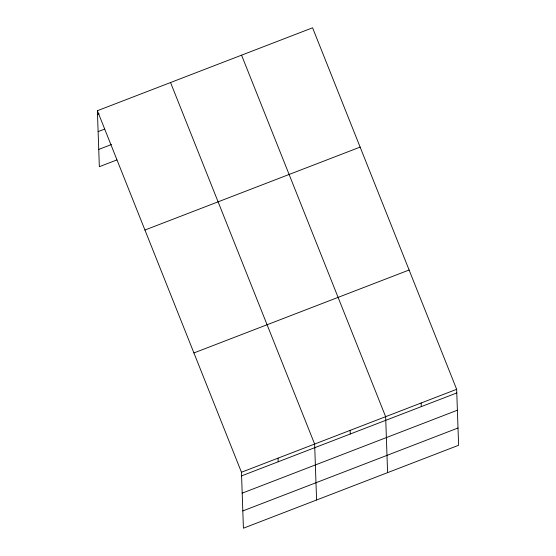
<?xml version="1.0" encoding="UTF-8"?>
<svg xmlns="http://www.w3.org/2000/svg" width="556" height="556" viewBox="0 0 556 556"><rect width="100%" height="100%" fill="white"/><g stroke="black" fill="none" stroke-linecap="round" stroke-linejoin="round"><path stroke-width="0.83" d="M97.39 110.727L312.583 27.8L456.657 389.311L458.61 445.273L243.417 528.2L241.464 472.246L97.39 110.727L99.343 166.689L116.836 159.947M97.515 114.369L99.107 113.758M98.12 131.633L104.479 129.18M98.739 149.425L111.464 144.518M144.935 230.031L360.128 147.097M193.919 352.942L409.112 270.014M241.464 472.246L456.657 389.311M241.596 475.88L456.782 392.953M242.194 493.151L457.386 410.217M242.819 510.936L458.005 428.009M241.568 55.169L385.642 416.68L387.595 472.635M170.553 82.531L314.633 444.049L316.586 500.004M421.149 402.996L421.274 406.638M350.134 430.365L350.266 434.007M278.049 458.144L278.174 461.786"/></g></svg>
